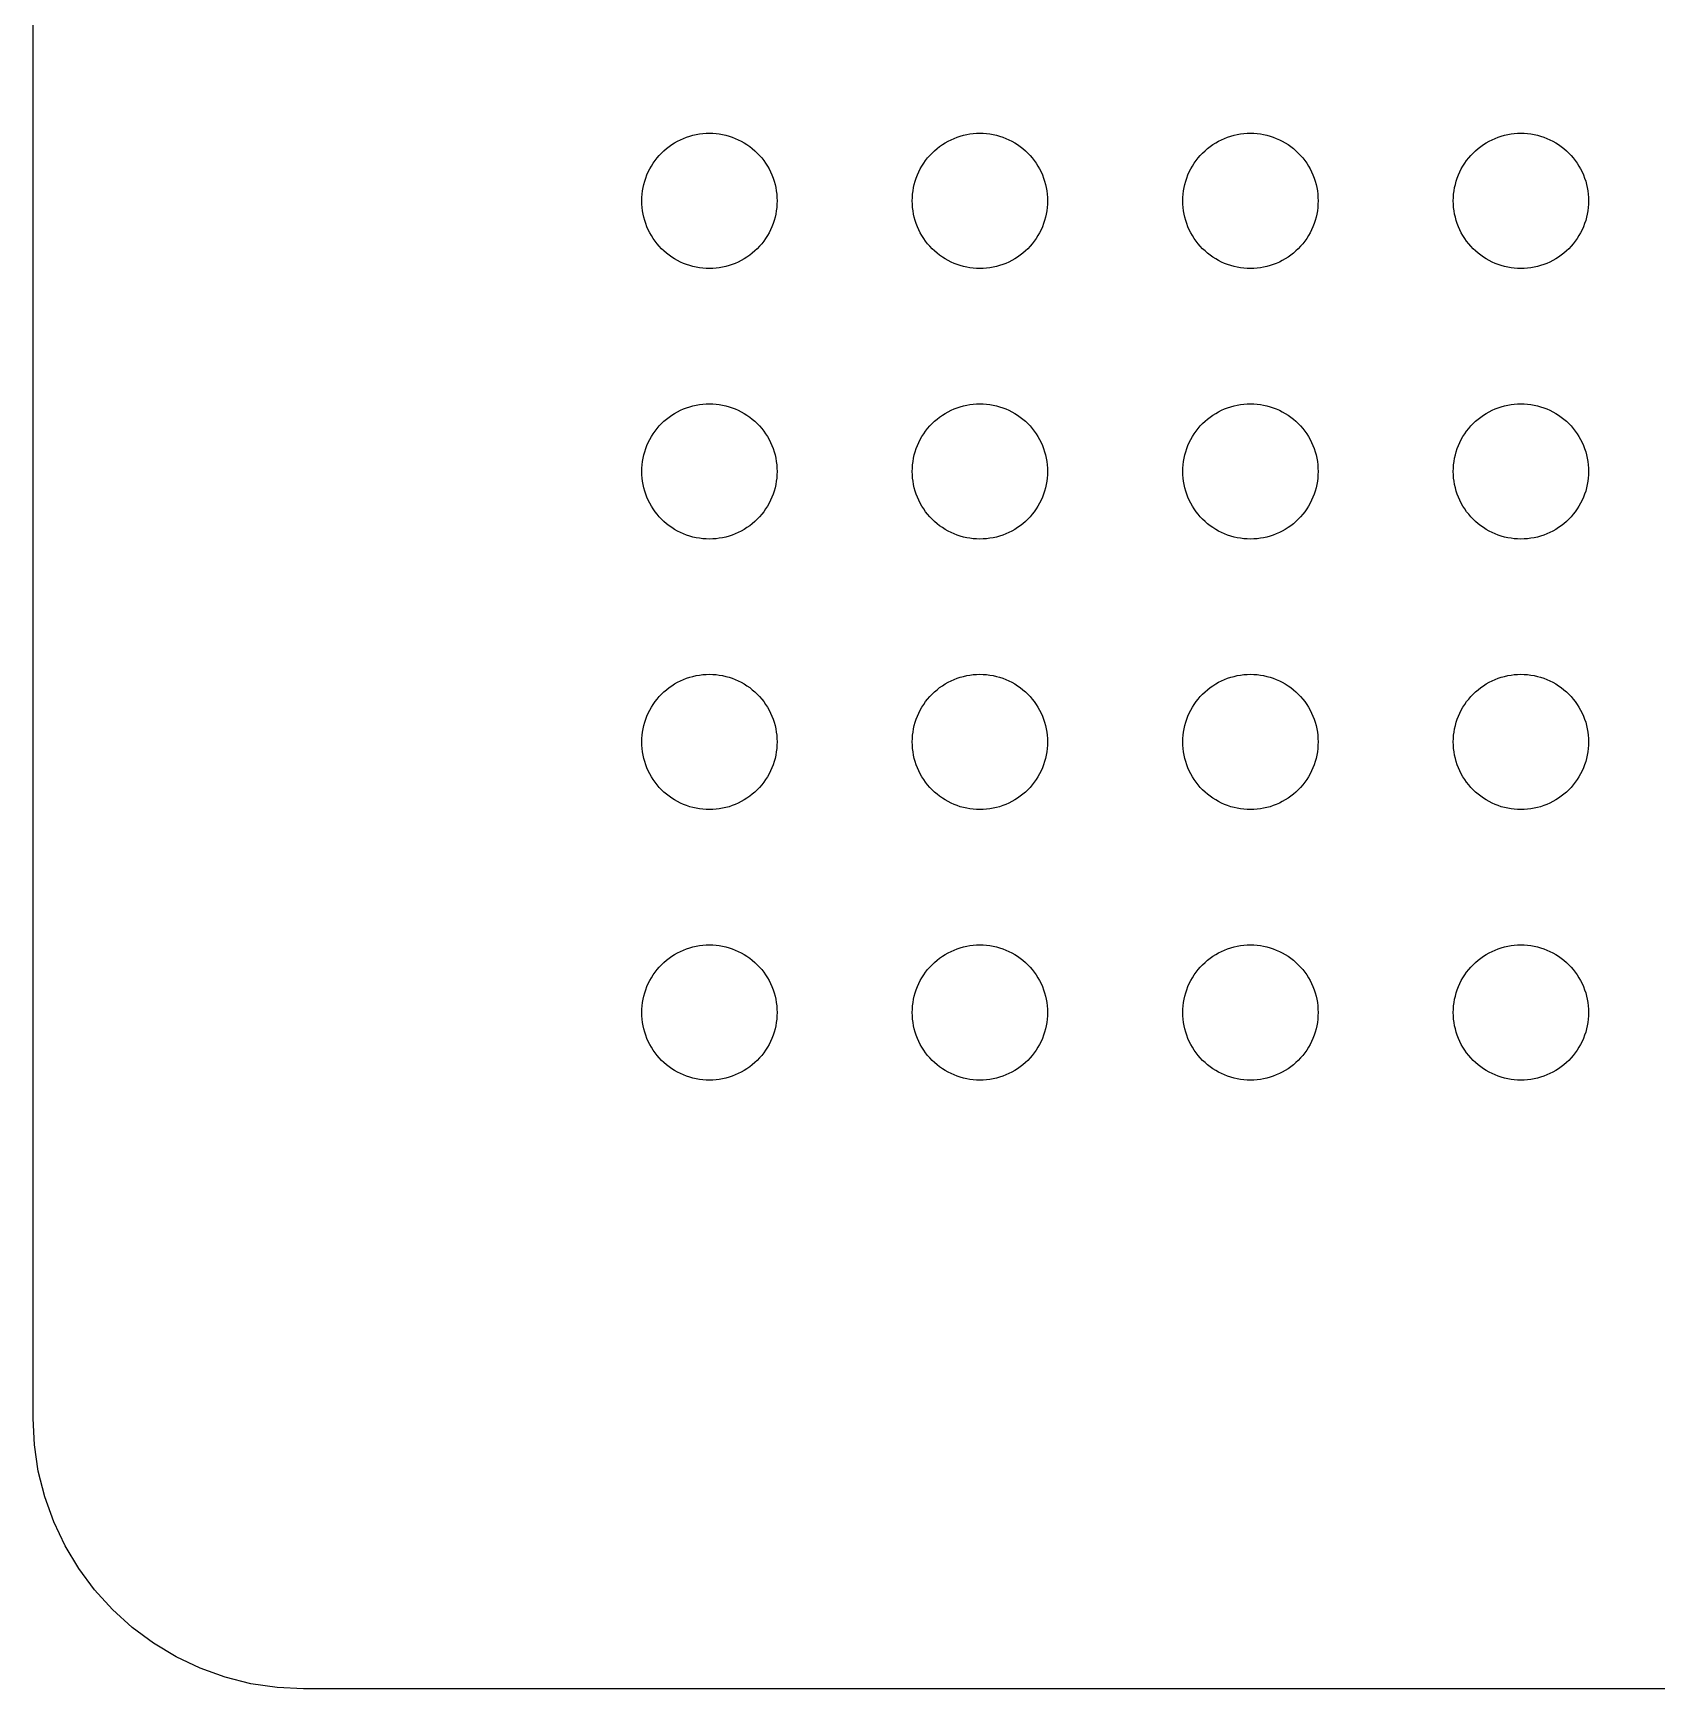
# Model space of a CAD drawing. Header units: millimetres. Extents: x 0 to 98, y 0 to 106.
# Drawn here: x 0 to 24.01, y 0 to 24.48 of the extents above; entities that cross this region are included whole.
import ezdxf

# ---------------------------------------------------------------- set-up
doc = ezdxf.new("R2010")
doc.units = ezdxf.units.MM
doc.layers.add('CUT', color=1, linetype='Continuous')
doc.layers.add('ENGRAVE', color=5, linetype='Continuous')

msp = doc.modelspace()

# ---------------------------------------------------------------- linework, layer by layer
at = {"layer": 'CUT'}
msp.add_lwpolyline([(94, 0), (4, 0), (3.6079, 0.0193), (3.2196, 0.0769), (2.8389, 0.1722), (2.4693, 0.3045), (2.1144, 0.4723), (1.7777, 0.6741), (1.4624, 0.908), (1.1716, 1.1716), (0.908, 1.4624), (0.6741, 1.7777), (0.4723, 2.1144), (0.3045, 2.4693), (0.1722, 2.8389), (0.0769, 3.2196), (0.0193, 3.6079), (0, 4), (0, 102)], dxfattribs=at)
at = {"layer": 'ENGRAVE'}
for points in [[(11, 22), (10.9988, 21.9509), (10.9952, 21.902), (10.9892, 21.8533), (10.9808, 21.8049), (10.97, 21.757), (10.9569, 21.7097), (10.9415, 21.6631), (10.9239, 21.6173), (10.904, 21.5724), (10.8819, 21.5286), (10.8577, 21.4859), (10.8315, 21.4444), (10.8032, 21.4043), (10.773, 21.3656), (10.741, 21.3284), (10.7071, 21.2929), (10.6716, 21.259), (10.6344, 21.227), (10.5957, 21.1968), (10.5556, 21.1685), (10.5141, 21.1423), (10.4714, 21.1181), (10.4276, 21.096), (10.3827, 21.0761), (10.3369, 21.0585), (10.2903, 21.0431), (10.243, 21.03), (10.1951, 21.0192), (10.1467, 21.0108), (10.098, 21.0048), (10.0491, 21.0012), (10, 21), (9.9509, 21.0012), (9.902, 21.0048), (9.8533, 21.0108), (9.8049, 21.0192), (9.757, 21.03), (9.7097, 21.0431), (9.6631, 21.0585), (9.6173, 21.0761), (9.5724, 21.096), (9.5286, 21.1181), (9.4859, 21.1423), (9.4444, 21.1685), (9.4043, 21.1968), (9.3656, 21.227), (9.3284, 21.259), (9.2929, 21.2929), (9.259, 21.3284), (9.227, 21.3656), (9.1968, 21.4043), (9.1685, 21.4444), (9.1423, 21.4859), (9.1181, 21.5286), (9.096, 21.5724), (9.0761, 21.6173), (9.0585, 21.6631), (9.0431, 21.7097), (9.03, 21.757), (9.0192, 21.8049), (9.0108, 21.8533), (9.0048, 21.902), (9.0012, 21.9509), (9, 22), (9.0012, 22.0491), (9.0048, 22.098), (9.0108, 22.1467), (9.0192, 22.1951), (9.03, 22.243), (9.0431, 22.2903), (9.0585, 22.3369), (9.0761, 22.3827), (9.096, 22.4276), (9.1181, 22.4714), (9.1423, 22.5141), (9.1685, 22.5556), (9.1968, 22.5957), (9.227, 22.6344), (9.259, 22.6716), (9.2929, 22.7071), (9.3284, 22.741), (9.3656, 22.773), (9.4043, 22.8032), (9.4444, 22.8315), (9.4859, 22.8577), (9.5286, 22.8819), (9.5724, 22.904), (9.6173, 22.9239), (9.6631, 22.9415), (9.7097, 22.9569), (9.757, 22.97), (9.8049, 22.9808), (9.8533, 22.9892), (9.902, 22.9952), (9.9509, 22.9988), (10, 23), (10.0491, 22.9988), (10.098, 22.9952), (10.1467, 22.9892), (10.1951, 22.9808), (10.243, 22.97), (10.2903, 22.9569), (10.3369, 22.9415), (10.3827, 22.9239), (10.4276, 22.904), (10.4714, 22.8819), (10.5141, 22.8577), (10.5556, 22.8315), (10.5957, 22.8032), (10.6344, 22.773), (10.6716, 22.741), (10.7071, 22.7071), (10.741, 22.6716), (10.773, 22.6344), (10.8032, 22.5957), (10.8315, 22.5556), (10.8577, 22.5141), (10.8819, 22.4714), (10.904, 22.4276), (10.9239, 22.3827), (10.9415, 22.3369), (10.9569, 22.2903), (10.97, 22.243), (10.9808, 22.1951), (10.9892, 22.1467), (10.9952, 22.098), (10.9988, 22.0491), (11, 22)], [(15, 22), (14.9988, 21.9509), (14.9952, 21.902), (14.9892, 21.8533), (14.9808, 21.8049), (14.97, 21.757), (14.9569, 21.7097), (14.9415, 21.6631), (14.9239, 21.6173), (14.904, 21.5724), (14.8819, 21.5286), (14.8577, 21.4859), (14.8315, 21.4444), (14.8032, 21.4043), (14.773, 21.3656), (14.741, 21.3284), (14.7071, 21.2929), (14.6716, 21.259), (14.6344, 21.227), (14.5957, 21.1968), (14.5556, 21.1685), (14.5141, 21.1423), (14.4714, 21.1181), (14.4276, 21.096), (14.3827, 21.0761), (14.3369, 21.0585), (14.2903, 21.0431), (14.243, 21.03), (14.1951, 21.0192), (14.1467, 21.0108), (14.098, 21.0048), (14.0491, 21.0012), (14, 21), (13.9509, 21.0012), (13.902, 21.0048), (13.8533, 21.0108), (13.8049, 21.0192), (13.757, 21.03), (13.7097, 21.0431), (13.6631, 21.0585), (13.6173, 21.0761), (13.5724, 21.096), (13.5286, 21.1181), (13.4859, 21.1423), (13.4444, 21.1685), (13.4043, 21.1968), (13.3656, 21.227), (13.3284, 21.259), (13.2929, 21.2929), (13.259, 21.3284), (13.227, 21.3656), (13.1968, 21.4043), (13.1685, 21.4444), (13.1423, 21.4859), (13.1181, 21.5286), (13.096, 21.5724), (13.0761, 21.6173), (13.0585, 21.6631), (13.0431, 21.7097), (13.03, 21.757), (13.0192, 21.8049), (13.0108, 21.8533), (13.0048, 21.902), (13.0012, 21.9509), (13, 22), (13.0012, 22.0491), (13.0048, 22.098), (13.0108, 22.1467), (13.0192, 22.1951), (13.03, 22.243), (13.0431, 22.2903), (13.0585, 22.3369), (13.0761, 22.3827), (13.096, 22.4276), (13.1181, 22.4714), (13.1423, 22.5141), (13.1685, 22.5556), (13.1968, 22.5957), (13.227, 22.6344), (13.259, 22.6716), (13.2929, 22.7071), (13.3284, 22.741), (13.3656, 22.773), (13.4043, 22.8032), (13.4444, 22.8315), (13.4859, 22.8577), (13.5286, 22.8819), (13.5724, 22.904), (13.6173, 22.9239), (13.6631, 22.9415), (13.7097, 22.9569), (13.757, 22.97), (13.8049, 22.9808), (13.8533, 22.9892), (13.902, 22.9952), (13.9509, 22.9988), (14, 23), (14.0491, 22.9988), (14.098, 22.9952), (14.1467, 22.9892), (14.1951, 22.9808), (14.243, 22.97), (14.2903, 22.9569), (14.3369, 22.9415), (14.3827, 22.9239), (14.4276, 22.904), (14.4714, 22.8819), (14.5141, 22.8577), (14.5556, 22.8315), (14.5957, 22.8032), (14.6344, 22.773), (14.6716, 22.741), (14.7071, 22.7071), (14.741, 22.6716), (14.773, 22.6344), (14.8032, 22.5957), (14.8315, 22.5556), (14.8577, 22.5141), (14.8819, 22.4714), (14.904, 22.4276), (14.9239, 22.3827), (14.9415, 22.3369), (14.9569, 22.2903), (14.97, 22.243), (14.9808, 22.1951), (14.9892, 22.1467), (14.9952, 22.098), (14.9988, 22.0491), (15, 22)], [(19, 22), (18.9988, 21.9509), (18.9952, 21.902), (18.9892, 21.8533), (18.9808, 21.8049), (18.97, 21.757), (18.9569, 21.7097), (18.9415, 21.6631), (18.9239, 21.6173), (18.904, 21.5724), (18.8819, 21.5286), (18.8577, 21.4859), (18.8315, 21.4444), (18.8032, 21.4043), (18.773, 21.3656), (18.741, 21.3284), (18.7071, 21.2929), (18.6716, 21.259), (18.6344, 21.227), (18.5957, 21.1968), (18.5556, 21.1685), (18.5141, 21.1423), (18.4714, 21.1181), (18.4276, 21.096), (18.3827, 21.0761), (18.3369, 21.0585), (18.2903, 21.0431), (18.243, 21.03), (18.1951, 21.0192), (18.1467, 21.0108), (18.098, 21.0048), (18.0491, 21.0012), (18, 21), (17.9509, 21.0012), (17.902, 21.0048), (17.8533, 21.0108), (17.8049, 21.0192), (17.757, 21.03), (17.7097, 21.0431), (17.6631, 21.0585), (17.6173, 21.0761), (17.5724, 21.096), (17.5286, 21.1181), (17.4859, 21.1423), (17.4444, 21.1685), (17.4043, 21.1968), (17.3656, 21.227), (17.3284, 21.259), (17.2929, 21.2929), (17.259, 21.3284), (17.227, 21.3656), (17.1968, 21.4043), (17.1685, 21.4444), (17.1423, 21.4859), (17.1181, 21.5286), (17.096, 21.5724), (17.0761, 21.6173), (17.0585, 21.6631), (17.0431, 21.7097), (17.03, 21.757), (17.0192, 21.8049), (17.0108, 21.8533), (17.0048, 21.902), (17.0012, 21.9509), (17, 22), (17.0012, 22.0491), (17.0048, 22.098), (17.0108, 22.1467), (17.0192, 22.1951), (17.03, 22.243), (17.0431, 22.2903), (17.0585, 22.3369), (17.0761, 22.3827), (17.096, 22.4276), (17.1181, 22.4714), (17.1423, 22.5141), (17.1685, 22.5556), (17.1968, 22.5957), (17.227, 22.6344), (17.259, 22.6716), (17.2929, 22.7071), (17.3284, 22.741), (17.3656, 22.773), (17.4043, 22.8032), (17.4444, 22.8315), (17.4859, 22.8577), (17.5286, 22.8819), (17.5724, 22.904), (17.6173, 22.9239), (17.6631, 22.9415), (17.7097, 22.9569), (17.757, 22.97), (17.8049, 22.9808), (17.8533, 22.9892), (17.902, 22.9952), (17.9509, 22.9988), (18, 23), (18.0491, 22.9988), (18.098, 22.9952), (18.1467, 22.9892), (18.1951, 22.9808), (18.243, 22.97), (18.2903, 22.9569), (18.3369, 22.9415), (18.3827, 22.9239), (18.4276, 22.904), (18.4714, 22.8819), (18.5141, 22.8577), (18.5556, 22.8315), (18.5957, 22.8032), (18.6344, 22.773), (18.6716, 22.741), (18.7071, 22.7071), (18.741, 22.6716), (18.773, 22.6344), (18.8032, 22.5957), (18.8315, 22.5556), (18.8577, 22.5141), (18.8819, 22.4714), (18.904, 22.4276), (18.9239, 22.3827), (18.9415, 22.3369), (18.9569, 22.2903), (18.97, 22.243), (18.9808, 22.1951), (18.9892, 22.1467), (18.9952, 22.098), (18.9988, 22.0491), (19, 22)], [(23, 22), (22.9988, 21.9509), (22.9952, 21.902), (22.9892, 21.8533), (22.9808, 21.8049), (22.97, 21.757), (22.9569, 21.7097), (22.9415, 21.6631), (22.9239, 21.6173), (22.904, 21.5724), (22.8819, 21.5286), (22.8577, 21.4859), (22.8315, 21.4444), (22.8032, 21.4043), (22.773, 21.3656), (22.741, 21.3284), (22.7071, 21.2929), (22.6716, 21.259), (22.6344, 21.227), (22.5957, 21.1968), (22.5556, 21.1685), (22.5141, 21.1423), (22.4714, 21.1181), (22.4276, 21.096), (22.3827, 21.0761), (22.3369, 21.0585), (22.2903, 21.0431), (22.243, 21.03), (22.1951, 21.0192), (22.1467, 21.0108), (22.098, 21.0048), (22.0491, 21.0012), (22, 21), (21.9509, 21.0012), (21.902, 21.0048), (21.8533, 21.0108), (21.8049, 21.0192), (21.757, 21.03), (21.7097, 21.0431), (21.6631, 21.0585), (21.6173, 21.0761), (21.5724, 21.096), (21.5286, 21.1181), (21.4859, 21.1423), (21.4444, 21.1685), (21.4043, 21.1968), (21.3656, 21.227), (21.3284, 21.259), (21.2929, 21.2929), (21.259, 21.3284), (21.227, 21.3656), (21.1968, 21.4043), (21.1685, 21.4444), (21.1423, 21.4859), (21.1181, 21.5286), (21.096, 21.5724), (21.0761, 21.6173), (21.0585, 21.6631), (21.0431, 21.7097), (21.03, 21.757), (21.0192, 21.8049), (21.0108, 21.8533), (21.0048, 21.902), (21.0012, 21.9509), (21, 22), (21.0012, 22.0491), (21.0048, 22.098), (21.0108, 22.1467), (21.0192, 22.1951), (21.03, 22.243), (21.0431, 22.2903), (21.0585, 22.3369), (21.0761, 22.3827), (21.096, 22.4276), (21.1181, 22.4714), (21.1423, 22.5141), (21.1685, 22.5556), (21.1968, 22.5957), (21.227, 22.6344), (21.259, 22.6716), (21.2929, 22.7071), (21.3284, 22.741), (21.3656, 22.773), (21.4043, 22.8032), (21.4444, 22.8315), (21.4859, 22.8577), (21.5286, 22.8819), (21.5724, 22.904), (21.6173, 22.9239), (21.6631, 22.9415), (21.7097, 22.9569), (21.757, 22.97), (21.8049, 22.9808), (21.8533, 22.9892), (21.902, 22.9952), (21.9509, 22.9988), (22, 23), (22.0491, 22.9988), (22.098, 22.9952), (22.1467, 22.9892), (22.1951, 22.9808), (22.243, 22.97), (22.2903, 22.9569), (22.3369, 22.9415), (22.3827, 22.9239), (22.4276, 22.904), (22.4714, 22.8819), (22.5141, 22.8577), (22.5556, 22.8315), (22.5957, 22.8032), (22.6344, 22.773), (22.6716, 22.741), (22.7071, 22.7071), (22.741, 22.6716), (22.773, 22.6344), (22.8032, 22.5957), (22.8315, 22.5556), (22.8577, 22.5141), (22.8819, 22.4714), (22.904, 22.4276), (22.9239, 22.3827), (22.9415, 22.3369), (22.9569, 22.2903), (22.97, 22.243), (22.9808, 22.1951), (22.9892, 22.1467), (22.9952, 22.098), (22.9988, 22.0491), (23, 22)], [(11, 18), (10.9988, 17.9509), (10.9952, 17.902), (10.9892, 17.8533), (10.9808, 17.8049), (10.97, 17.757), (10.9569, 17.7097), (10.9415, 17.6631), (10.9239, 17.6173), (10.904, 17.5724), (10.8819, 17.5286), (10.8577, 17.4859), (10.8315, 17.4444), (10.8032, 17.4043), (10.773, 17.3656), (10.741, 17.3284), (10.7071, 17.2929), (10.6716, 17.259), (10.6344, 17.227), (10.5957, 17.1968), (10.5556, 17.1685), (10.5141, 17.1423), (10.4714, 17.1181), (10.4276, 17.096), (10.3827, 17.0761), (10.3369, 17.0585), (10.2903, 17.0431), (10.243, 17.03), (10.1951, 17.0192), (10.1467, 17.0108), (10.098, 17.0048), (10.0491, 17.0012), (10, 17), (9.9509, 17.0012), (9.902, 17.0048), (9.8533, 17.0108), (9.8049, 17.0192), (9.757, 17.03), (9.7097, 17.0431), (9.6631, 17.0585), (9.6173, 17.0761), (9.5724, 17.096), (9.5286, 17.1181), (9.4859, 17.1423), (9.4444, 17.1685), (9.4043, 17.1968), (9.3656, 17.227), (9.3284, 17.259), (9.2929, 17.2929), (9.259, 17.3284), (9.227, 17.3656), (9.1968, 17.4043), (9.1685, 17.4444), (9.1423, 17.4859), (9.1181, 17.5286), (9.096, 17.5724), (9.0761, 17.6173), (9.0585, 17.6631), (9.0431, 17.7097), (9.03, 17.757), (9.0192, 17.8049), (9.0108, 17.8533), (9.0048, 17.902), (9.0012, 17.9509), (9, 18), (9.0012, 18.0491), (9.0048, 18.098), (9.0108, 18.1467), (9.0192, 18.1951), (9.03, 18.243), (9.0431, 18.2903), (9.0585, 18.3369), (9.0761, 18.3827), (9.096, 18.4276), (9.1181, 18.4714), (9.1423, 18.5141), (9.1685, 18.5556), (9.1968, 18.5957), (9.227, 18.6344), (9.259, 18.6716), (9.2929, 18.7071), (9.3284, 18.741), (9.3656, 18.773), (9.4043, 18.8032), (9.4444, 18.8315), (9.4859, 18.8577), (9.5286, 18.8819), (9.5724, 18.904), (9.6173, 18.9239), (9.6631, 18.9415), (9.7097, 18.9569), (9.757, 18.97), (9.8049, 18.9808), (9.8533, 18.9892), (9.902, 18.9952), (9.9509, 18.9988), (10, 19), (10.0491, 18.9988), (10.098, 18.9952), (10.1467, 18.9892), (10.1951, 18.9808), (10.243, 18.97), (10.2903, 18.9569), (10.3369, 18.9415), (10.3827, 18.9239), (10.4276, 18.904), (10.4714, 18.8819), (10.5141, 18.8577), (10.5556, 18.8315), (10.5957, 18.8032), (10.6344, 18.773), (10.6716, 18.741), (10.7071, 18.7071), (10.741, 18.6716), (10.773, 18.6344), (10.8032, 18.5957), (10.8315, 18.5556), (10.8577, 18.5141), (10.8819, 18.4714), (10.904, 18.4276), (10.9239, 18.3827), (10.9415, 18.3369), (10.9569, 18.2903), (10.97, 18.243), (10.9808, 18.1951), (10.9892, 18.1467), (10.9952, 18.098), (10.9988, 18.0491), (11, 18)], [(15, 18), (14.9988, 17.9509), (14.9952, 17.902), (14.9892, 17.8533), (14.9808, 17.8049), (14.97, 17.757), (14.9569, 17.7097), (14.9415, 17.6631), (14.9239, 17.6173), (14.904, 17.5724), (14.8819, 17.5286), (14.8577, 17.4859), (14.8315, 17.4444), (14.8032, 17.4043), (14.773, 17.3656), (14.741, 17.3284), (14.7071, 17.2929), (14.6716, 17.259), (14.6344, 17.227), (14.5957, 17.1968), (14.5556, 17.1685), (14.5141, 17.1423), (14.4714, 17.1181), (14.4276, 17.096), (14.3827, 17.0761), (14.3369, 17.0585), (14.2903, 17.0431), (14.243, 17.03), (14.1951, 17.0192), (14.1467, 17.0108), (14.098, 17.0048), (14.0491, 17.0012), (14, 17), (13.9509, 17.0012), (13.902, 17.0048), (13.8533, 17.0108), (13.8049, 17.0192), (13.757, 17.03), (13.7097, 17.0431), (13.6631, 17.0585), (13.6173, 17.0761), (13.5724, 17.096), (13.5286, 17.1181), (13.4859, 17.1423), (13.4444, 17.1685), (13.4043, 17.1968), (13.3656, 17.227), (13.3284, 17.259), (13.2929, 17.2929), (13.259, 17.3284), (13.227, 17.3656), (13.1968, 17.4043), (13.1685, 17.4444), (13.1423, 17.4859), (13.1181, 17.5286), (13.096, 17.5724), (13.0761, 17.6173), (13.0585, 17.6631), (13.0431, 17.7097), (13.03, 17.757), (13.0192, 17.8049), (13.0108, 17.8533), (13.0048, 17.902), (13.0012, 17.9509), (13, 18), (13.0012, 18.0491), (13.0048, 18.098), (13.0108, 18.1467), (13.0192, 18.1951), (13.03, 18.243), (13.0431, 18.2903), (13.0585, 18.3369), (13.0761, 18.3827), (13.096, 18.4276), (13.1181, 18.4714), (13.1423, 18.5141), (13.1685, 18.5556), (13.1968, 18.5957), (13.227, 18.6344), (13.259, 18.6716), (13.2929, 18.7071), (13.3284, 18.741), (13.3656, 18.773), (13.4043, 18.8032), (13.4444, 18.8315), (13.4859, 18.8577), (13.5286, 18.8819), (13.5724, 18.904), (13.6173, 18.9239), (13.6631, 18.9415), (13.7097, 18.9569), (13.757, 18.97), (13.8049, 18.9808), (13.8533, 18.9892), (13.902, 18.9952), (13.9509, 18.9988), (14, 19), (14.0491, 18.9988), (14.098, 18.9952), (14.1467, 18.9892), (14.1951, 18.9808), (14.243, 18.97), (14.2903, 18.9569), (14.3369, 18.9415), (14.3827, 18.9239), (14.4276, 18.904), (14.4714, 18.8819), (14.5141, 18.8577), (14.5556, 18.8315), (14.5957, 18.8032), (14.6344, 18.773), (14.6716, 18.741), (14.7071, 18.7071), (14.741, 18.6716), (14.773, 18.6344), (14.8032, 18.5957), (14.8315, 18.5556), (14.8577, 18.5141), (14.8819, 18.4714), (14.904, 18.4276), (14.9239, 18.3827), (14.9415, 18.3369), (14.9569, 18.2903), (14.97, 18.243), (14.9808, 18.1951), (14.9892, 18.1467), (14.9952, 18.098), (14.9988, 18.0491), (15, 18)], [(19, 18), (18.9988, 17.9509), (18.9952, 17.902), (18.9892, 17.8533), (18.9808, 17.8049), (18.97, 17.757), (18.9569, 17.7097), (18.9415, 17.6631), (18.9239, 17.6173), (18.904, 17.5724), (18.8819, 17.5286), (18.8577, 17.4859), (18.8315, 17.4444), (18.8032, 17.4043), (18.773, 17.3656), (18.741, 17.3284), (18.7071, 17.2929), (18.6716, 17.259), (18.6344, 17.227), (18.5957, 17.1968), (18.5556, 17.1685), (18.5141, 17.1423), (18.4714, 17.1181), (18.4276, 17.096), (18.3827, 17.0761), (18.3369, 17.0585), (18.2903, 17.0431), (18.243, 17.03), (18.1951, 17.0192), (18.1467, 17.0108), (18.098, 17.0048), (18.0491, 17.0012), (18, 17), (17.9509, 17.0012), (17.902, 17.0048), (17.8533, 17.0108), (17.8049, 17.0192), (17.757, 17.03), (17.7097, 17.0431), (17.6631, 17.0585), (17.6173, 17.0761), (17.5724, 17.096), (17.5286, 17.1181), (17.4859, 17.1423), (17.4444, 17.1685), (17.4043, 17.1968), (17.3656, 17.227), (17.3284, 17.259), (17.2929, 17.2929), (17.259, 17.3284), (17.227, 17.3656), (17.1968, 17.4043), (17.1685, 17.4444), (17.1423, 17.4859), (17.1181, 17.5286), (17.096, 17.5724), (17.0761, 17.6173), (17.0585, 17.6631), (17.0431, 17.7097), (17.03, 17.757), (17.0192, 17.8049), (17.0108, 17.8533), (17.0048, 17.902), (17.0012, 17.9509), (17, 18), (17.0012, 18.0491), (17.0048, 18.098), (17.0108, 18.1467), (17.0192, 18.1951), (17.03, 18.243), (17.0431, 18.2903), (17.0585, 18.3369), (17.0761, 18.3827), (17.096, 18.4276), (17.1181, 18.4714), (17.1423, 18.5141), (17.1685, 18.5556), (17.1968, 18.5957), (17.227, 18.6344), (17.259, 18.6716), (17.2929, 18.7071), (17.3284, 18.741), (17.3656, 18.773), (17.4043, 18.8032), (17.4444, 18.8315), (17.4859, 18.8577), (17.5286, 18.8819), (17.5724, 18.904), (17.6173, 18.9239), (17.6631, 18.9415), (17.7097, 18.9569), (17.757, 18.97), (17.8049, 18.9808), (17.8533, 18.9892), (17.902, 18.9952), (17.9509, 18.9988), (18, 19), (18.0491, 18.9988), (18.098, 18.9952), (18.1467, 18.9892), (18.1951, 18.9808), (18.243, 18.97), (18.2903, 18.9569), (18.3369, 18.9415), (18.3827, 18.9239), (18.4276, 18.904), (18.4714, 18.8819), (18.5141, 18.8577), (18.5556, 18.8315), (18.5957, 18.8032), (18.6344, 18.773), (18.6716, 18.741), (18.7071, 18.7071), (18.741, 18.6716), (18.773, 18.6344), (18.8032, 18.5957), (18.8315, 18.5556), (18.8577, 18.5141), (18.8819, 18.4714), (18.904, 18.4276), (18.9239, 18.3827), (18.9415, 18.3369), (18.9569, 18.2903), (18.97, 18.243), (18.9808, 18.1951), (18.9892, 18.1467), (18.9952, 18.098), (18.9988, 18.0491), (19, 18)], [(23, 18), (22.9988, 17.9509), (22.9952, 17.902), (22.9892, 17.8533), (22.9808, 17.8049), (22.97, 17.757), (22.9569, 17.7097), (22.9415, 17.6631), (22.9239, 17.6173), (22.904, 17.5724), (22.8819, 17.5286), (22.8577, 17.4859), (22.8315, 17.4444), (22.8032, 17.4043), (22.773, 17.3656), (22.741, 17.3284), (22.7071, 17.2929), (22.6716, 17.259), (22.6344, 17.227), (22.5957, 17.1968), (22.5556, 17.1685), (22.5141, 17.1423), (22.4714, 17.1181), (22.4276, 17.096), (22.3827, 17.0761), (22.3369, 17.0585), (22.2903, 17.0431), (22.243, 17.03), (22.1951, 17.0192), (22.1467, 17.0108), (22.098, 17.0048), (22.0491, 17.0012), (22, 17), (21.9509, 17.0012), (21.902, 17.0048), (21.8533, 17.0108), (21.8049, 17.0192), (21.757, 17.03), (21.7097, 17.0431), (21.6631, 17.0585), (21.6173, 17.0761), (21.5724, 17.096), (21.5286, 17.1181), (21.4859, 17.1423), (21.4444, 17.1685), (21.4043, 17.1968), (21.3656, 17.227), (21.3284, 17.259), (21.2929, 17.2929), (21.259, 17.3284), (21.227, 17.3656), (21.1968, 17.4043), (21.1685, 17.4444), (21.1423, 17.4859), (21.1181, 17.5286), (21.096, 17.5724), (21.0761, 17.6173), (21.0585, 17.6631), (21.0431, 17.7097), (21.03, 17.757), (21.0192, 17.8049), (21.0108, 17.8533), (21.0048, 17.902), (21.0012, 17.9509), (21, 18), (21.0012, 18.0491), (21.0048, 18.098), (21.0108, 18.1467), (21.0192, 18.1951), (21.03, 18.243), (21.0431, 18.2903), (21.0585, 18.3369), (21.0761, 18.3827), (21.096, 18.4276), (21.1181, 18.4714), (21.1423, 18.5141), (21.1685, 18.5556), (21.1968, 18.5957), (21.227, 18.6344), (21.259, 18.6716), (21.2929, 18.7071), (21.3284, 18.741), (21.3656, 18.773), (21.4043, 18.8032), (21.4444, 18.8315), (21.4859, 18.8577), (21.5286, 18.8819), (21.5724, 18.904), (21.6173, 18.9239), (21.6631, 18.9415), (21.7097, 18.9569), (21.757, 18.97), (21.8049, 18.9808), (21.8533, 18.9892), (21.902, 18.9952), (21.9509, 18.9988), (22, 19), (22.0491, 18.9988), (22.098, 18.9952), (22.1467, 18.9892), (22.1951, 18.9808), (22.243, 18.97), (22.2903, 18.9569), (22.3369, 18.9415), (22.3827, 18.9239), (22.4276, 18.904), (22.4714, 18.8819), (22.5141, 18.8577), (22.5556, 18.8315), (22.5957, 18.8032), (22.6344, 18.773), (22.6716, 18.741), (22.7071, 18.7071), (22.741, 18.6716), (22.773, 18.6344), (22.8032, 18.5957), (22.8315, 18.5556), (22.8577, 18.5141), (22.8819, 18.4714), (22.904, 18.4276), (22.9239, 18.3827), (22.9415, 18.3369), (22.9569, 18.2903), (22.97, 18.243), (22.9808, 18.1951), (22.9892, 18.1467), (22.9952, 18.098), (22.9988, 18.0491), (23, 18)], [(11, 14), (10.9988, 13.9509), (10.9952, 13.902), (10.9892, 13.8533), (10.9808, 13.8049), (10.97, 13.757), (10.9569, 13.7097), (10.9415, 13.6631), (10.9239, 13.6173), (10.904, 13.5724), (10.8819, 13.5286), (10.8577, 13.4859), (10.8315, 13.4444), (10.8032, 13.4043), (10.773, 13.3656), (10.741, 13.3284), (10.7071, 13.2929), (10.6716, 13.259), (10.6344, 13.227), (10.5957, 13.1968), (10.5556, 13.1685), (10.5141, 13.1423), (10.4714, 13.1181), (10.4276, 13.096), (10.3827, 13.0761), (10.3369, 13.0585), (10.2903, 13.0431), (10.243, 13.03), (10.1951, 13.0192), (10.1467, 13.0108), (10.098, 13.0048), (10.0491, 13.0012), (10, 13), (9.9509, 13.0012), (9.902, 13.0048), (9.8533, 13.0108), (9.8049, 13.0192), (9.757, 13.03), (9.7097, 13.0431), (9.6631, 13.0585), (9.6173, 13.0761), (9.5724, 13.096), (9.5286, 13.1181), (9.4859, 13.1423), (9.4444, 13.1685), (9.4043, 13.1968), (9.3656, 13.227), (9.3284, 13.259), (9.2929, 13.2929), (9.259, 13.3284), (9.227, 13.3656), (9.1968, 13.4043), (9.1685, 13.4444), (9.1423, 13.4859), (9.1181, 13.5286), (9.096, 13.5724), (9.0761, 13.6173), (9.0585, 13.6631), (9.0431, 13.7097), (9.03, 13.757), (9.0192, 13.8049), (9.0108, 13.8533), (9.0048, 13.902), (9.0012, 13.9509), (9, 14), (9.0012, 14.0491), (9.0048, 14.098), (9.0108, 14.1467), (9.0192, 14.1951), (9.03, 14.243), (9.0431, 14.2903), (9.0585, 14.3369), (9.0761, 14.3827), (9.096, 14.4276), (9.1181, 14.4714), (9.1423, 14.5141), (9.1685, 14.5556), (9.1968, 14.5957), (9.227, 14.6344), (9.259, 14.6716), (9.2929, 14.7071), (9.3284, 14.741), (9.3656, 14.773), (9.4043, 14.8032), (9.4444, 14.8315), (9.4859, 14.8577), (9.5286, 14.8819), (9.5724, 14.904), (9.6173, 14.9239), (9.6631, 14.9415), (9.7097, 14.9569), (9.757, 14.97), (9.8049, 14.9808), (9.8533, 14.9892), (9.902, 14.9952), (9.9509, 14.9988), (10, 15), (10.0491, 14.9988), (10.098, 14.9952), (10.1467, 14.9892), (10.1951, 14.9808), (10.243, 14.97), (10.2903, 14.9569), (10.3369, 14.9415), (10.3827, 14.9239), (10.4276, 14.904), (10.4714, 14.8819), (10.5141, 14.8577), (10.5556, 14.8315), (10.5957, 14.8032), (10.6344, 14.773), (10.6716, 14.741), (10.7071, 14.7071), (10.741, 14.6716), (10.773, 14.6344), (10.8032, 14.5957), (10.8315, 14.5556), (10.8577, 14.5141), (10.8819, 14.4714), (10.904, 14.4276), (10.9239, 14.3827), (10.9415, 14.3369), (10.9569, 14.2903), (10.97, 14.243), (10.9808, 14.1951), (10.9892, 14.1467), (10.9952, 14.098), (10.9988, 14.0491), (11, 14)], [(15, 14), (14.9988, 13.9509), (14.9952, 13.902), (14.9892, 13.8533), (14.9808, 13.8049), (14.97, 13.757), (14.9569, 13.7097), (14.9415, 13.6631), (14.9239, 13.6173), (14.904, 13.5724), (14.8819, 13.5286), (14.8577, 13.4859), (14.8315, 13.4444), (14.8032, 13.4043), (14.773, 13.3656), (14.741, 13.3284), (14.7071, 13.2929), (14.6716, 13.259), (14.6344, 13.227), (14.5957, 13.1968), (14.5556, 13.1685), (14.5141, 13.1423), (14.4714, 13.1181), (14.4276, 13.096), (14.3827, 13.0761), (14.3369, 13.0585), (14.2903, 13.0431), (14.243, 13.03), (14.1951, 13.0192), (14.1467, 13.0108), (14.098, 13.0048), (14.0491, 13.0012), (14, 13), (13.9509, 13.0012), (13.902, 13.0048), (13.8533, 13.0108), (13.8049, 13.0192), (13.757, 13.03), (13.7097, 13.0431), (13.6631, 13.0585), (13.6173, 13.0761), (13.5724, 13.096), (13.5286, 13.1181), (13.4859, 13.1423), (13.4444, 13.1685), (13.4043, 13.1968), (13.3656, 13.227), (13.3284, 13.259), (13.2929, 13.2929), (13.259, 13.3284), (13.227, 13.3656), (13.1968, 13.4043), (13.1685, 13.4444), (13.1423, 13.4859), (13.1181, 13.5286), (13.096, 13.5724), (13.0761, 13.6173), (13.0585, 13.6631), (13.0431, 13.7097), (13.03, 13.757), (13.0192, 13.8049), (13.0108, 13.8533), (13.0048, 13.902), (13.0012, 13.9509), (13, 14), (13.0012, 14.0491), (13.0048, 14.098), (13.0108, 14.1467), (13.0192, 14.1951), (13.03, 14.243), (13.0431, 14.2903), (13.0585, 14.3369), (13.0761, 14.3827), (13.096, 14.4276), (13.1181, 14.4714), (13.1423, 14.5141), (13.1685, 14.5556), (13.1968, 14.5957), (13.227, 14.6344), (13.259, 14.6716), (13.2929, 14.7071), (13.3284, 14.741), (13.3656, 14.773), (13.4043, 14.8032), (13.4444, 14.8315), (13.4859, 14.8577), (13.5286, 14.8819), (13.5724, 14.904), (13.6173, 14.9239), (13.6631, 14.9415), (13.7097, 14.9569), (13.757, 14.97), (13.8049, 14.9808), (13.8533, 14.9892), (13.902, 14.9952), (13.9509, 14.9988), (14, 15), (14.0491, 14.9988), (14.098, 14.9952), (14.1467, 14.9892), (14.1951, 14.9808), (14.243, 14.97), (14.2903, 14.9569), (14.3369, 14.9415), (14.3827, 14.9239), (14.4276, 14.904), (14.4714, 14.8819), (14.5141, 14.8577), (14.5556, 14.8315), (14.5957, 14.8032), (14.6344, 14.773), (14.6716, 14.741), (14.7071, 14.7071), (14.741, 14.6716), (14.773, 14.6344), (14.8032, 14.5957), (14.8315, 14.5556), (14.8577, 14.5141), (14.8819, 14.4714), (14.904, 14.4276), (14.9239, 14.3827), (14.9415, 14.3369), (14.9569, 14.2903), (14.97, 14.243), (14.9808, 14.1951), (14.9892, 14.1467), (14.9952, 14.098), (14.9988, 14.0491), (15, 14)], [(19, 14), (18.9988, 13.9509), (18.9952, 13.902), (18.9892, 13.8533), (18.9808, 13.8049), (18.97, 13.757), (18.9569, 13.7097), (18.9415, 13.6631), (18.9239, 13.6173), (18.904, 13.5724), (18.8819, 13.5286), (18.8577, 13.4859), (18.8315, 13.4444), (18.8032, 13.4043), (18.773, 13.3656), (18.741, 13.3284), (18.7071, 13.2929), (18.6716, 13.259), (18.6344, 13.227), (18.5957, 13.1968), (18.5556, 13.1685), (18.5141, 13.1423), (18.4714, 13.1181), (18.4276, 13.096), (18.3827, 13.0761), (18.3369, 13.0585), (18.2903, 13.0431), (18.243, 13.03), (18.1951, 13.0192), (18.1467, 13.0108), (18.098, 13.0048), (18.0491, 13.0012), (18, 13), (17.9509, 13.0012), (17.902, 13.0048), (17.8533, 13.0108), (17.8049, 13.0192), (17.757, 13.03), (17.7097, 13.0431), (17.6631, 13.0585), (17.6173, 13.0761), (17.5724, 13.096), (17.5286, 13.1181), (17.4859, 13.1423), (17.4444, 13.1685), (17.4043, 13.1968), (17.3656, 13.227), (17.3284, 13.259), (17.2929, 13.2929), (17.259, 13.3284), (17.227, 13.3656), (17.1968, 13.4043), (17.1685, 13.4444), (17.1423, 13.4859), (17.1181, 13.5286), (17.096, 13.5724), (17.0761, 13.6173), (17.0585, 13.6631), (17.0431, 13.7097), (17.03, 13.757), (17.0192, 13.8049), (17.0108, 13.8533), (17.0048, 13.902), (17.0012, 13.9509), (17, 14), (17.0012, 14.0491), (17.0048, 14.098), (17.0108, 14.1467), (17.0192, 14.1951), (17.03, 14.243), (17.0431, 14.2903), (17.0585, 14.3369), (17.0761, 14.3827), (17.096, 14.4276), (17.1181, 14.4714), (17.1423, 14.5141), (17.1685, 14.5556), (17.1968, 14.5957), (17.227, 14.6344), (17.259, 14.6716), (17.2929, 14.7071), (17.3284, 14.741), (17.3656, 14.773), (17.4043, 14.8032), (17.4444, 14.8315), (17.4859, 14.8577), (17.5286, 14.8819), (17.5724, 14.904), (17.6173, 14.9239), (17.6631, 14.9415), (17.7097, 14.9569), (17.757, 14.97), (17.8049, 14.9808), (17.8533, 14.9892), (17.902, 14.9952), (17.9509, 14.9988), (18, 15), (18.0491, 14.9988), (18.098, 14.9952), (18.1467, 14.9892), (18.1951, 14.9808), (18.243, 14.97), (18.2903, 14.9569), (18.3369, 14.9415), (18.3827, 14.9239), (18.4276, 14.904), (18.4714, 14.8819), (18.5141, 14.8577), (18.5556, 14.8315), (18.5957, 14.8032), (18.6344, 14.773), (18.6716, 14.741), (18.7071, 14.7071), (18.741, 14.6716), (18.773, 14.6344), (18.8032, 14.5957), (18.8315, 14.5556), (18.8577, 14.5141), (18.8819, 14.4714), (18.904, 14.4276), (18.9239, 14.3827), (18.9415, 14.3369), (18.9569, 14.2903), (18.97, 14.243), (18.9808, 14.1951), (18.9892, 14.1467), (18.9952, 14.098), (18.9988, 14.0491), (19, 14)], [(23, 14), (22.9988, 13.9509), (22.9952, 13.902), (22.9892, 13.8533), (22.9808, 13.8049), (22.97, 13.757), (22.9569, 13.7097), (22.9415, 13.6631), (22.9239, 13.6173), (22.904, 13.5724), (22.8819, 13.5286), (22.8577, 13.4859), (22.8315, 13.4444), (22.8032, 13.4043), (22.773, 13.3656), (22.741, 13.3284), (22.7071, 13.2929), (22.6716, 13.259), (22.6344, 13.227), (22.5957, 13.1968), (22.5556, 13.1685), (22.5141, 13.1423), (22.4714, 13.1181), (22.4276, 13.096), (22.3827, 13.0761), (22.3369, 13.0585), (22.2903, 13.0431), (22.243, 13.03), (22.1951, 13.0192), (22.1467, 13.0108), (22.098, 13.0048), (22.0491, 13.0012), (22, 13), (21.9509, 13.0012), (21.902, 13.0048), (21.8533, 13.0108), (21.8049, 13.0192), (21.757, 13.03), (21.7097, 13.0431), (21.6631, 13.0585), (21.6173, 13.0761), (21.5724, 13.096), (21.5286, 13.1181), (21.4859, 13.1423), (21.4444, 13.1685), (21.4043, 13.1968), (21.3656, 13.227), (21.3284, 13.259), (21.2929, 13.2929), (21.259, 13.3284), (21.227, 13.3656), (21.1968, 13.4043), (21.1685, 13.4444), (21.1423, 13.4859), (21.1181, 13.5286), (21.096, 13.5724), (21.0761, 13.6173), (21.0585, 13.6631), (21.0431, 13.7097), (21.03, 13.757), (21.0192, 13.8049), (21.0108, 13.8533), (21.0048, 13.902), (21.0012, 13.9509), (21, 14), (21.0012, 14.0491), (21.0048, 14.098), (21.0108, 14.1467), (21.0192, 14.1951), (21.03, 14.243), (21.0431, 14.2903), (21.0585, 14.3369), (21.0761, 14.3827), (21.096, 14.4276), (21.1181, 14.4714), (21.1423, 14.5141), (21.1685, 14.5556), (21.1968, 14.5957), (21.227, 14.6344), (21.259, 14.6716), (21.2929, 14.7071), (21.3284, 14.741), (21.3656, 14.773), (21.4043, 14.8032), (21.4444, 14.8315), (21.4859, 14.8577), (21.5286, 14.8819), (21.5724, 14.904), (21.6173, 14.9239), (21.6631, 14.9415), (21.7097, 14.9569), (21.757, 14.97), (21.8049, 14.9808), (21.8533, 14.9892), (21.902, 14.9952), (21.9509, 14.9988), (22, 15), (22.0491, 14.9988), (22.098, 14.9952), (22.1467, 14.9892), (22.1951, 14.9808), (22.243, 14.97), (22.2903, 14.9569), (22.3369, 14.9415), (22.3827, 14.9239), (22.4276, 14.904), (22.4714, 14.8819), (22.5141, 14.8577), (22.5556, 14.8315), (22.5957, 14.8032), (22.6344, 14.773), (22.6716, 14.741), (22.7071, 14.7071), (22.741, 14.6716), (22.773, 14.6344), (22.8032, 14.5957), (22.8315, 14.5556), (22.8577, 14.5141), (22.8819, 14.4714), (22.904, 14.4276), (22.9239, 14.3827), (22.9415, 14.3369), (22.9569, 14.2903), (22.97, 14.243), (22.9808, 14.1951), (22.9892, 14.1467), (22.9952, 14.098), (22.9988, 14.0491), (23, 14)], [(11, 10), (10.9988, 9.9509), (10.9952, 9.902), (10.9892, 9.8533), (10.9808, 9.8049), (10.97, 9.757), (10.9569, 9.7097), (10.9415, 9.6631), (10.9239, 9.6173), (10.904, 9.5724), (10.8819, 9.5286), (10.8577, 9.4859), (10.8315, 9.4444), (10.8032, 9.4043), (10.773, 9.3656), (10.741, 9.3284), (10.7071, 9.2929), (10.6716, 9.259), (10.6344, 9.227), (10.5957, 9.1968), (10.5556, 9.1685), (10.5141, 9.1423), (10.4714, 9.1181), (10.4276, 9.096), (10.3827, 9.0761), (10.3369, 9.0585), (10.2903, 9.0431), (10.243, 9.03), (10.1951, 9.0192), (10.1467, 9.0108), (10.098, 9.0048), (10.0491, 9.0012), (10, 9), (9.9509, 9.0012), (9.902, 9.0048), (9.8533, 9.0108), (9.8049, 9.0192), (9.757, 9.03), (9.7097, 9.0431), (9.6631, 9.0585), (9.6173, 9.0761), (9.5724, 9.096), (9.5286, 9.1181), (9.4859, 9.1423), (9.4444, 9.1685), (9.4043, 9.1968), (9.3656, 9.227), (9.3284, 9.259), (9.2929, 9.2929), (9.259, 9.3284), (9.227, 9.3656), (9.1968, 9.4043), (9.1685, 9.4444), (9.1423, 9.4859), (9.1181, 9.5286), (9.096, 9.5724), (9.0761, 9.6173), (9.0585, 9.6631), (9.0431, 9.7097), (9.03, 9.757), (9.0192, 9.8049), (9.0108, 9.8533), (9.0048, 9.902), (9.0012, 9.9509), (9, 10), (9.0012, 10.0491), (9.0048, 10.098), (9.0108, 10.1467), (9.0192, 10.1951), (9.03, 10.243), (9.0431, 10.2903), (9.0585, 10.3369), (9.0761, 10.3827), (9.096, 10.4276), (9.1181, 10.4714), (9.1423, 10.5141), (9.1685, 10.5556), (9.1968, 10.5957), (9.227, 10.6344), (9.259, 10.6716), (9.2929, 10.7071), (9.3284, 10.741), (9.3656, 10.773), (9.4043, 10.8032), (9.4444, 10.8315), (9.4859, 10.8577), (9.5286, 10.8819), (9.5724, 10.904), (9.6173, 10.9239), (9.6631, 10.9415), (9.7097, 10.9569), (9.757, 10.97), (9.8049, 10.9808), (9.8533, 10.9892), (9.902, 10.9952), (9.9509, 10.9988), (10, 11), (10.0491, 10.9988), (10.098, 10.9952), (10.1467, 10.9892), (10.1951, 10.9808), (10.243, 10.97), (10.2903, 10.9569), (10.3369, 10.9415), (10.3827, 10.9239), (10.4276, 10.904), (10.4714, 10.8819), (10.5141, 10.8577), (10.5556, 10.8315), (10.5957, 10.8032), (10.6344, 10.773), (10.6716, 10.741), (10.7071, 10.7071), (10.741, 10.6716), (10.773, 10.6344), (10.8032, 10.5957), (10.8315, 10.5556), (10.8577, 10.5141), (10.8819, 10.4714), (10.904, 10.4276), (10.9239, 10.3827), (10.9415, 10.3369), (10.9569, 10.2903), (10.97, 10.243), (10.9808, 10.1951), (10.9892, 10.1467), (10.9952, 10.098), (10.9988, 10.0491), (11, 10)], [(15, 10), (14.9988, 9.9509), (14.9952, 9.902), (14.9892, 9.8533), (14.9808, 9.8049), (14.97, 9.757), (14.9569, 9.7097), (14.9415, 9.6631), (14.9239, 9.6173), (14.904, 9.5724), (14.8819, 9.5286), (14.8577, 9.4859), (14.8315, 9.4444), (14.8032, 9.4043), (14.773, 9.3656), (14.741, 9.3284), (14.7071, 9.2929), (14.6716, 9.259), (14.6344, 9.227), (14.5957, 9.1968), (14.5556, 9.1685), (14.5141, 9.1423), (14.4714, 9.1181), (14.4276, 9.096), (14.3827, 9.0761), (14.3369, 9.0585), (14.2903, 9.0431), (14.243, 9.03), (14.1951, 9.0192), (14.1467, 9.0108), (14.098, 9.0048), (14.0491, 9.0012), (14, 9), (13.9509, 9.0012), (13.902, 9.0048), (13.8533, 9.0108), (13.8049, 9.0192), (13.757, 9.03), (13.7097, 9.0431), (13.6631, 9.0585), (13.6173, 9.0761), (13.5724, 9.096), (13.5286, 9.1181), (13.4859, 9.1423), (13.4444, 9.1685), (13.4043, 9.1968), (13.3656, 9.227), (13.3284, 9.259), (13.2929, 9.2929), (13.259, 9.3284), (13.227, 9.3656), (13.1968, 9.4043), (13.1685, 9.4444), (13.1423, 9.4859), (13.1181, 9.5286), (13.096, 9.5724), (13.0761, 9.6173), (13.0585, 9.6631), (13.0431, 9.7097), (13.03, 9.757), (13.0192, 9.8049), (13.0108, 9.8533), (13.0048, 9.902), (13.0012, 9.9509), (13, 10), (13.0012, 10.0491), (13.0048, 10.098), (13.0108, 10.1467), (13.0192, 10.1951), (13.03, 10.243), (13.0431, 10.2903), (13.0585, 10.3369), (13.0761, 10.3827), (13.096, 10.4276), (13.1181, 10.4714), (13.1423, 10.5141), (13.1685, 10.5556), (13.1968, 10.5957), (13.227, 10.6344), (13.259, 10.6716), (13.2929, 10.7071), (13.3284, 10.741), (13.3656, 10.773), (13.4043, 10.8032), (13.4444, 10.8315), (13.4859, 10.8577), (13.5286, 10.8819), (13.5724, 10.904), (13.6173, 10.9239), (13.6631, 10.9415), (13.7097, 10.9569), (13.757, 10.97), (13.8049, 10.9808), (13.8533, 10.9892), (13.902, 10.9952), (13.9509, 10.9988), (14, 11), (14.0491, 10.9988), (14.098, 10.9952), (14.1467, 10.9892), (14.1951, 10.9808), (14.243, 10.97), (14.2903, 10.9569), (14.3369, 10.9415), (14.3827, 10.9239), (14.4276, 10.904), (14.4714, 10.8819), (14.5141, 10.8577), (14.5556, 10.8315), (14.5957, 10.8032), (14.6344, 10.773), (14.6716, 10.741), (14.7071, 10.7071), (14.741, 10.6716), (14.773, 10.6344), (14.8032, 10.5957), (14.8315, 10.5556), (14.8577, 10.5141), (14.8819, 10.4714), (14.904, 10.4276), (14.9239, 10.3827), (14.9415, 10.3369), (14.9569, 10.2903), (14.97, 10.243), (14.9808, 10.1951), (14.9892, 10.1467), (14.9952, 10.098), (14.9988, 10.0491), (15, 10)], [(19, 10), (18.9988, 9.9509), (18.9952, 9.902), (18.9892, 9.8533), (18.9808, 9.8049), (18.97, 9.757), (18.9569, 9.7097), (18.9415, 9.6631), (18.9239, 9.6173), (18.904, 9.5724), (18.8819, 9.5286), (18.8577, 9.4859), (18.8315, 9.4444), (18.8032, 9.4043), (18.773, 9.3656), (18.741, 9.3284), (18.7071, 9.2929), (18.6716, 9.259), (18.6344, 9.227), (18.5957, 9.1968), (18.5556, 9.1685), (18.5141, 9.1423), (18.4714, 9.1181), (18.4276, 9.096), (18.3827, 9.0761), (18.3369, 9.0585), (18.2903, 9.0431), (18.243, 9.03), (18.1951, 9.0192), (18.1467, 9.0108), (18.098, 9.0048), (18.0491, 9.0012), (18, 9), (17.9509, 9.0012), (17.902, 9.0048), (17.8533, 9.0108), (17.8049, 9.0192), (17.757, 9.03), (17.7097, 9.0431), (17.6631, 9.0585), (17.6173, 9.0761), (17.5724, 9.096), (17.5286, 9.1181), (17.4859, 9.1423), (17.4444, 9.1685), (17.4043, 9.1968), (17.3656, 9.227), (17.3284, 9.259), (17.2929, 9.2929), (17.259, 9.3284), (17.227, 9.3656), (17.1968, 9.4043), (17.1685, 9.4444), (17.1423, 9.4859), (17.1181, 9.5286), (17.096, 9.5724), (17.0761, 9.6173), (17.0585, 9.6631), (17.0431, 9.7097), (17.03, 9.757), (17.0192, 9.8049), (17.0108, 9.8533), (17.0048, 9.902), (17.0012, 9.9509), (17, 10), (17.0012, 10.0491), (17.0048, 10.098), (17.0108, 10.1467), (17.0192, 10.1951), (17.03, 10.243), (17.0431, 10.2903), (17.0585, 10.3369), (17.0761, 10.3827), (17.096, 10.4276), (17.1181, 10.4714), (17.1423, 10.5141), (17.1685, 10.5556), (17.1968, 10.5957), (17.227, 10.6344), (17.259, 10.6716), (17.2929, 10.7071), (17.3284, 10.741), (17.3656, 10.773), (17.4043, 10.8032), (17.4444, 10.8315), (17.4859, 10.8577), (17.5286, 10.8819), (17.5724, 10.904), (17.6173, 10.9239), (17.6631, 10.9415), (17.7097, 10.9569), (17.757, 10.97), (17.8049, 10.9808), (17.8533, 10.9892), (17.902, 10.9952), (17.9509, 10.9988), (18, 11), (18.0491, 10.9988), (18.098, 10.9952), (18.1467, 10.9892), (18.1951, 10.9808), (18.243, 10.97), (18.2903, 10.9569), (18.3369, 10.9415), (18.3827, 10.9239), (18.4276, 10.904), (18.4714, 10.8819), (18.5141, 10.8577), (18.5556, 10.8315), (18.5957, 10.8032), (18.6344, 10.773), (18.6716, 10.741), (18.7071, 10.7071), (18.741, 10.6716), (18.773, 10.6344), (18.8032, 10.5957), (18.8315, 10.5556), (18.8577, 10.5141), (18.8819, 10.4714), (18.904, 10.4276), (18.9239, 10.3827), (18.9415, 10.3369), (18.9569, 10.2903), (18.97, 10.243), (18.9808, 10.1951), (18.9892, 10.1467), (18.9952, 10.098), (18.9988, 10.0491), (19, 10)], [(23, 10), (22.9988, 9.9509), (22.9952, 9.902), (22.9892, 9.8533), (22.9808, 9.8049), (22.97, 9.757), (22.9569, 9.7097), (22.9415, 9.6631), (22.9239, 9.6173), (22.904, 9.5724), (22.8819, 9.5286), (22.8577, 9.4859), (22.8315, 9.4444), (22.8032, 9.4043), (22.773, 9.3656), (22.741, 9.3284), (22.7071, 9.2929), (22.6716, 9.259), (22.6344, 9.227), (22.5957, 9.1968), (22.5556, 9.1685), (22.5141, 9.1423), (22.4714, 9.1181), (22.4276, 9.096), (22.3827, 9.0761), (22.3369, 9.0585), (22.2903, 9.0431), (22.243, 9.03), (22.1951, 9.0192), (22.1467, 9.0108), (22.098, 9.0048), (22.0491, 9.0012), (22, 9), (21.9509, 9.0012), (21.902, 9.0048), (21.8533, 9.0108), (21.8049, 9.0192), (21.757, 9.03), (21.7097, 9.0431), (21.6631, 9.0585), (21.6173, 9.0761), (21.5724, 9.096), (21.5286, 9.1181), (21.4859, 9.1423), (21.4444, 9.1685), (21.4043, 9.1968), (21.3656, 9.227), (21.3284, 9.259), (21.2929, 9.2929), (21.259, 9.3284), (21.227, 9.3656), (21.1968, 9.4043), (21.1685, 9.4444), (21.1423, 9.4859), (21.1181, 9.5286), (21.096, 9.5724), (21.0761, 9.6173), (21.0585, 9.6631), (21.0431, 9.7097), (21.03, 9.757), (21.0192, 9.8049), (21.0108, 9.8533), (21.0048, 9.902), (21.0012, 9.9509), (21, 10), (21.0012, 10.0491), (21.0048, 10.098), (21.0108, 10.1467), (21.0192, 10.1951), (21.03, 10.243), (21.0431, 10.2903), (21.0585, 10.3369), (21.0761, 10.3827), (21.096, 10.4276), (21.1181, 10.4714), (21.1423, 10.5141), (21.1685, 10.5556), (21.1968, 10.5957), (21.227, 10.6344), (21.259, 10.6716), (21.2929, 10.7071), (21.3284, 10.741), (21.3656, 10.773), (21.4043, 10.8032), (21.4444, 10.8315), (21.4859, 10.8577), (21.5286, 10.8819), (21.5724, 10.904), (21.6173, 10.9239), (21.6631, 10.9415), (21.7097, 10.9569), (21.757, 10.97), (21.8049, 10.9808), (21.8533, 10.9892), (21.902, 10.9952), (21.9509, 10.9988), (22, 11), (22.0491, 10.9988), (22.098, 10.9952), (22.1467, 10.9892), (22.1951, 10.9808), (22.243, 10.97), (22.2903, 10.9569), (22.3369, 10.9415), (22.3827, 10.9239), (22.4276, 10.904), (22.4714, 10.8819), (22.5141, 10.8577), (22.5556, 10.8315), (22.5957, 10.8032), (22.6344, 10.773), (22.6716, 10.741), (22.7071, 10.7071), (22.741, 10.6716), (22.773, 10.6344), (22.8032, 10.5957), (22.8315, 10.5556), (22.8577, 10.5141), (22.8819, 10.4714), (22.904, 10.4276), (22.9239, 10.3827), (22.9415, 10.3369), (22.9569, 10.2903), (22.97, 10.243), (22.9808, 10.1951), (22.9892, 10.1467), (22.9952, 10.098), (22.9988, 10.0491), (23, 10)]]:
    msp.add_lwpolyline(points, close=True, dxfattribs=at)

doc.saveas('drawing.dxf')
